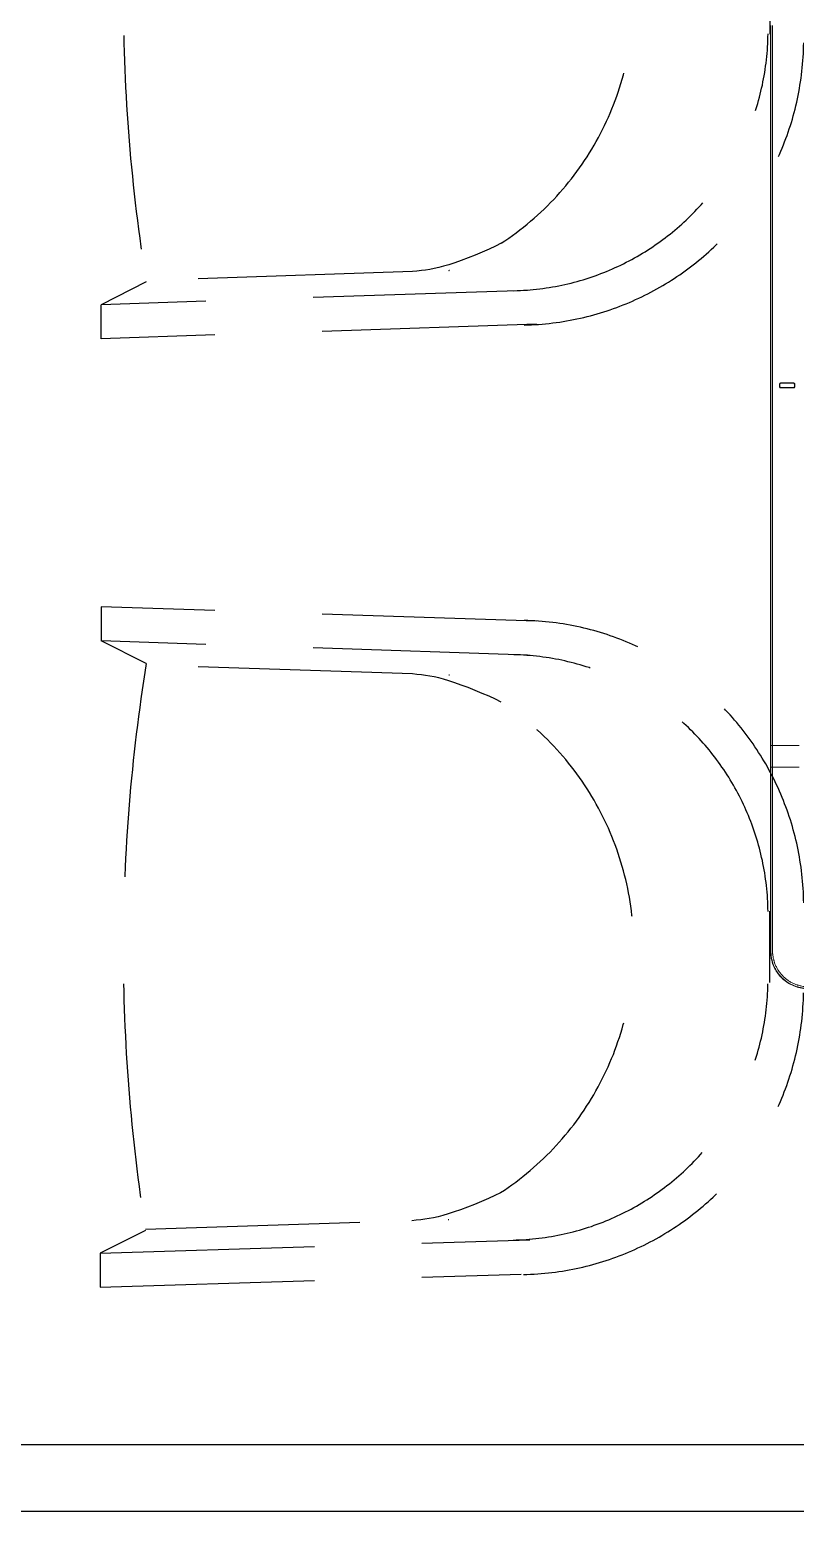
# Model space of a CAD drawing. Header units: inches. Extents: x 405346 to 489838, y -25612 to 14934.
# Drawn here: x 466241 to 466813, y 3481 to 4587 of the extents above; entities that cross this region are included whole.
import ezdxf

# ---------------------------------------------------------------- set-up
doc = ezdxf.new("R2010")
doc.units = ezdxf.units.IN
doc.header["$LTSCALE"] = 200
doc.header["$MEASUREMENT"] = 0
doc.linetypes.add('DH-HID2', pattern=[1.2, 0.8, -0.4])
doc.layers.add('FU-FURM', color=251, linetype='DH-HID2')
doc.layers.add('RC-LIGHT', color=7, linetype='Continuous')
doc.layers.add('SS-EQ', color=2, linetype='Continuous', lineweight=20)

# ---------------------------------------------------------------- blocks, each defined once
blk = doc.blocks.new('FLLLL')
at = {"layer": 'FU-FURM'}
for p, q in [((466840.9, 4039.9), (466840.9, 3986.8)), ((466631.5, 3826.3), (466626.5, 3824.1)), ((466636.3, 3828.6), (466631.5, 3826.3)), ((466640.5, 3830.8), (466636.3, 3828.6)), ((466601.5, 3814.8), (466597.6, 3813.6)), ((466606, 3816.3), (466601.5, 3814.8)), ((466610.8, 3818), (466606, 3816.3)), ((466615.9, 3819.9), (466610.8, 3818)), ((466621.2, 3822), (466615.9, 3819.9)), ((466626.5, 3824.1), (466621.2, 3822)), ((466574.3, 3809.6), (466375.8, 3803)), ((466577.7, 3810), (466574.3, 3809.6)), ((466581, 3810.4), (466577.7, 3810)), ((466584.2, 3810.8), (466581, 3810.4)), ((466587.3, 3811.3), (466584.2, 3810.8)), ((466590.6, 3811.9), (466587.3, 3811.3)), ((466594, 3812.7), (466590.6, 3811.9)), ((466597.6, 3813.6), (466594, 3812.7)), ((466375.8, 3801.9), (466342, 3784.9)), ((466660.1, 3795.6), (466342, 3784.9)), ((466342, 3759.5), (466342, 3784.9)), ((466666.8, 3770.4), (466342, 3759.5)), ((466666.8, 3548.7), (466342, 3559.5)), ((466342, 3559.5), (466342, 3534.1)), ((466660.1, 3523.5), (466342, 3534.1)), ((466375.8, 3517.2), (466342, 3534.1)), ((466574.3, 3509.4), (466375.8, 3516.1)), ((466577.7, 3509.1), (466574.3, 3509.4)), ((466581, 3508.7), (466577.7, 3509.1)), ((466584.2, 3508.3), (466581, 3508.7)), ((466587.3, 3507.8), (466584.2, 3508.3)), ((466590.6, 3507.2), (466587.3, 3507.8)), ((466594, 3506.4), (466590.6, 3507.2)), ((466597.6, 3505.4), (466594, 3506.4)), ((466601.5, 3504.2), (466597.6, 3505.4)), ((466606, 3502.8), (466601.5, 3504.2)), ((466610.8, 3501.1), (466606, 3502.8)), ((466615.9, 3499.2), (466610.8, 3501.1)), ((466621.2, 3497.1), (466615.9, 3499.2)), ((466626.5, 3494.9), (466621.2, 3497.1)), ((466631.5, 3492.7), (466626.5, 3494.9)), ((466636.3, 3490.5), (466631.5, 3492.7)), ((466640.5, 3488.3), (466636.3, 3490.5)), ((466840.9, 3279.2), (466840.9, 3332.3)), ((466635.8, 3120.1), (466631.1, 3117.9)), ((466640, 3122.3), (466635.8, 3120.1)), ((466605.5, 3107.9), (466601.1, 3106.5)), ((466610.3, 3109.6), (466605.5, 3107.9)), ((466615.5, 3111.5), (466610.3, 3109.6)), ((466620.7, 3113.6), (466615.5, 3111.5)), ((466626, 3115.7), (466620.7, 3113.6)), ((466631.1, 3117.9), (466626, 3115.7)), ((466375.2, 3095.2), (466573.8, 3101.4)), ((466577.2, 3101.7), (466573.8, 3101.4)), ((466580.5, 3102.1), (466577.2, 3101.7)), ((466583.7, 3102.5), (466580.5, 3102.1)), ((466586.8, 3103), (466583.7, 3102.5)), ((466590.1, 3103.6), (466586.8, 3103)), ((466593.5, 3104.4), (466590.1, 3103.6)), ((466597.1, 3105.3), (466593.5, 3104.4)), ((466601.1, 3106.5), (466597.1, 3105.3)), ((466375.3, 3094.1), (466341.4, 3077.2)), ((466341.4, 3077.2), (466662, 3087.2)), ((466341.4, 3077.2), (466341.4, 3051.8)), ((466341.4, 3051.8), (466655.5, 3061.6))]:
    blk.add_line(p, q, dxfattribs=at)
for centre, radius, start, end in [((467689.2, 4015), 1330.6, 170.9232, 189.2189), ((466520.9, 4013.6), 218.5, 303.195, 56.9472), ((466645.4, 3989.6), 194.3, 271.3565, 359.233), ((466652.7, 3983.3), 213.6, 271.3567, 359.233), ((466520.9, 4013.6), 218.5, 291.67, 291.7928), ((466652.7, 3335.8), 213.6, 0.767, 88.6433), ((467689.2, 3304), 1330.6, 170.7811, 189.0768), ((466645.4, 3329.5), 194.3, 0.767, 88.6435), ((466520.9, 3305.5), 218.5, 68.2072, 68.33), ((466520.9, 3305.5), 218.5, 303.0528, 56.805), ((466645.3, 3281.2), 194.3, 271.2146, 359.0908), ((466652.6, 3274.8), 213.6, 271.2145, 359.0908), ((466520.9, 3305.5), 218.5, 291.5278, 291.6506)]:
    blk.add_arc(centre, radius, start, end, dxfattribs=at)
blk = doc.blocks.new('4way무풍')
at = {"layer": 'SS-EQ'}
for p, q in [((-443.5, 1), (-443.5, -1)), ((-443.5, -0.9), (-443.5, 0.9)), ((-443.3, 0.9), (-443.5, 0.9)), ((-443.3, 0.9), (-443.3, -0.9)), ((-432.2, 0.9), (-432.5, 0.9)), ((-432.5, -0.9), (-432.5, 0.9)), ((-432.2, 0.9), (-432.2, -0.9)), ((-432.2, -0.9), (-432.2, 0.9)), ((-443.3, -0.9), (-443.5, -0.9)), ((-432.2, -0.9), (-432.5, -0.9)), ((-450.2, -266.8), (-450.2, -268.7))]:
    blk.add_line(p, q, dxfattribs=at)
for centre, major_axis, ratio, start_param, end_param in [((-442.5, 1.6), (0, -0.284), 0.291585, 3.232872, 4.712388), ((-433.1, 1.6), (0, 0.284), 0.286394, 0.091092, 1.570794), ((-442.5, -1.6), (0, 0.284), 0.291585, 1.570797, 3.050313), ((-433.1, -1.6), (0, -0.284), 0.286394, 4.712391, 6.192093)]:
    blk.add_ellipse(centre, major_axis=major_axis, ratio=ratio, start_param=start_param, end_param=end_param, dxfattribs=at)
for points, degree in [([(-450.2, 266.5), (-450.2, -266.5)], 1), ([(-450, -268.7), (-450, 268.7)], 1), ([(-448.7, 268.7), (-448.7, -268.7)], 1), ([(-442.6, 1.9), (-442.6, 1.9), (-442.6, 1.9), (-442.5, 1.9)], 3), ([(-433.1, 1.9), (-436.3, 1.9), (-439.4, 1.9), (-442.6, 1.9)], 3), ([(-433.2, 1.6), (-436.3, 1.6), (-439.5, 1.6), (-442.6, 1.6)], 3), ([(-442.5, 1.9), (-439.4, 1.9), (-436.3, 1.9), (-433.1, 1.9)], 3), ([(-433.1, 1.9), (-433.1, 1.9), (-433.1, 1.9), (-433.1, 1.9)], 3), ([(-442.6, -1.6), (-439.5, -1.6), (-436.3, -1.6), (-433.2, -1.6)], 3), ([(-442.5, -1.9), (-442.6, -1.9), (-442.6, -1.9), (-442.6, -1.9)], 3), ([(-442.6, -1.9), (-439.4, -1.9), (-436.3, -1.9), (-433.1, -1.9)], 3), ([(-433.1, -1.9), (-436.3, -1.9), (-439.4, -1.9), (-442.5, -1.9)], 3), ([(-433.1, -1.9), (-433.1, -1.9), (-433.1, -1.9), (-433.1, -1.9)], 3), ([(-450.2, -266.5), (-450.2, -266.8)], 1), ([(-450.2, -268.7), (-450.2, -284.8)], 1), ([(-450, -268.7), (-450.2, -268.7)], 1), ([(-450, -268.7), (-450, -284.8)], 1), ([(-448.7, -268.7), (-448.7, -284.8)], 1), ([(-450, -284.8), (-450.2, -284.8)], 1)]:
    blk.add_open_spline(points, degree=degree, dxfattribs=at)
for points, knots in [([(-442.5, 1.9), (-442.6, 1.9), (-442.7, 1.9), (-442.8, 1.8), (-442.8, 1.8), (-442.8, 1.8), (-442.8, 1.8), (-442.9, 1.8), (-442.9, 1.8), (-443, 1.8), (-443, 1.7), (-443.1, 1.7), (-443.1, 1.7), (-443.2, 1.6), (-443.2, 1.6), (-443.3, 1.6), (-443.3, 1.5), (-443.3, 1.4), (-443.4, 1.4), (-443.4, 1.4), (-443.4, 1.4), (-443.4, 1.3), (-443.4, 1.3), (-443.4, 1.2), (-443.5, 1.2), (-443.5, 1.1), (-443.5, 1.1), (-443.5, 1), (-443.5, 1), (-443.5, 0.9)], [0, 0, 0, 0, 0.125, 0.125, 0.1875, 0.1875, 0.21875, 0.21875, 0.25, 0.25, 0.375, 0.375, 0.4375, 0.4375, 0.5, 0.5, 0.625, 0.625, 0.6875, 0.6875, 0.71875, 0.71875, 0.75, 0.75, 0.875, 0.875, 0.9375, 0.9375, 1, 1, 1, 1]), ([(-442.6, 1.9), (-442.6, 1.9), (-442.7, 1.9), (-442.8, 1.9), (-442.8, 1.8), (-442.8, 1.8), (-442.9, 1.8), (-442.9, 1.8), (-442.9, 1.8), (-443, 1.8), (-443, 1.8), (-443.1, 1.7), (-443.1, 1.7), (-443.2, 1.7), (-443.2, 1.7), (-443.2, 1.6), (-443.2, 1.6), (-443.3, 1.6), (-443.3, 1.5), (-443.4, 1.5), (-443.4, 1.4), (-443.4, 1.4), (-443.4, 1.4), (-443.4, 1.4), (-443.4, 1.3), (-443.5, 1.3), (-443.5, 1.2), (-443.5, 1.1), (-443.5, 1.1), (-443.5, 1), (-443.5, 1), (-443.5, 1)], [0, 0, 0, 0, 0.125, 0.125, 0.1875, 0.1875, 0.21875, 0.21875, 0.25, 0.25, 0.375, 0.375, 0.4375, 0.4375, 0.46875, 0.46875, 0.5, 0.5, 0.625, 0.625, 0.6875, 0.6875, 0.71875, 0.71875, 0.75, 0.75, 0.875, 0.875, 0.9375, 0.9375, 1, 1, 1, 1]), ([(-443.5, 0.9), (-443.5, 0.9), (-443.5, 1), (-443.5, 1), (-443.5, 1), (-443.5, 1)], [0, 0, 0, 0, 0.885911, 0.885911, 1, 1, 1, 1]), ([(-442.6, 1.6), (-442.7, 1.6), (-442.7, 1.6), (-442.8, 1.6), (-442.8, 1.6), (-442.8, 1.6), (-442.9, 1.5), (-442.9, 1.5), (-442.9, 1.5), (-442.9, 1.5), (-443, 1.5), (-443, 1.5), (-443.1, 1.4), (-443.1, 1.4), (-443.1, 1.4), (-443.1, 1.4), (-443.1, 1.3), (-443.2, 1.3), (-443.2, 1.3), (-443.2, 1.2), (-443.2, 1.2), (-443.2, 1.2), (-443.2, 1.2), (-443.3, 1.2), (-443.3, 1.1), (-443.3, 1.1), (-443.3, 1), (-443.3, 1), (-443.3, 1), (-443.3, 0.9)], [0, 0, 0, 0, 0.125, 0.125, 0.1875, 0.21875, 0.21875, 0.25, 0.25, 0.375, 0.375, 0.4375, 0.46875, 0.46875, 0.5, 0.5, 0.625, 0.625, 0.6875, 0.6875, 0.71875, 0.71875, 0.75, 0.75, 0.875, 0.875, 0.9375, 0.9375, 1, 1, 1, 1]), ([(-432.5, 0.9), (-432.5, 1), (-432.5, 1), (-432.6, 1.1), (-432.6, 1.1), (-432.6, 1.1), (-432.6, 1.1), (-432.6, 1.1), (-432.6, 1.2), (-432.6, 1.2), (-432.6, 1.2), (-432.7, 1.3), (-432.7, 1.3), (-432.7, 1.3), (-432.7, 1.3), (-432.7, 1.4), (-432.7, 1.4), (-432.8, 1.4), (-432.8, 1.4), (-432.8, 1.5), (-432.8, 1.5), (-432.9, 1.5), (-432.9, 1.5), (-432.9, 1.5), (-432.9, 1.5), (-433, 1.5), (-433, 1.6), (-433, 1.6), (-433.1, 1.6), (-433.2, 1.6), (-433.2, 1.6)], [0, 0, 0, 0, 0.125, 0.125, 0.1875, 0.1875, 0.21875, 0.21875, 0.25, 0.25, 0.375, 0.375, 0.40625, 0.40625, 0.4375, 0.4375, 0.5, 0.5, 0.625, 0.625, 0.65625, 0.65625, 0.6875, 0.6875, 0.75, 0.8125, 0.8125, 0.875, 0.875, 1, 1, 1, 1]), ([(-432.2, 0.9), (-432.2, 1), (-432.2, 1), (-432.2, 1.1), (-432.2, 1.2), (-432.2, 1.2), (-432.2, 1.2), (-432.2, 1.2), (-432.2, 1.3), (-432.3, 1.3), (-432.3, 1.4), (-432.3, 1.5), (-432.4, 1.5), (-432.4, 1.5), (-432.4, 1.5), (-432.4, 1.5), (-432.4, 1.6), (-432.5, 1.6), (-432.5, 1.7), (-432.6, 1.7), (-432.6, 1.7), (-432.6, 1.7), (-432.7, 1.8), (-432.8, 1.8), (-432.8, 1.8), (-432.9, 1.8), (-432.9, 1.8), (-432.9, 1.8), (-432.9, 1.8), (-433, 1.9), (-433.1, 1.9), (-433.1, 1.9)], [0, 0, 0, 0, 0.125, 0.125, 0.1875, 0.1875, 0.21875, 0.21875, 0.25, 0.25, 0.375, 0.375, 0.40625, 0.40625, 0.4375, 0.4375, 0.5, 0.5, 0.625, 0.625, 0.65625, 0.65625, 0.6875, 0.75, 0.8125, 0.8125, 0.84375, 0.84375, 0.875, 0.875, 1, 1, 1, 1]), ([(-432.2, 0.9), (-432.2, 1), (-432.2, 1), (-432.2, 1.1), (-432.2, 1.2), (-432.2, 1.2), (-432.2, 1.2), (-432.2, 1.3), (-432.2, 1.3), (-432.3, 1.3), (-432.3, 1.4), (-432.3, 1.5), (-432.3, 1.5), (-432.4, 1.5), (-432.4, 1.5), (-432.4, 1.5), (-432.4, 1.6), (-432.5, 1.6), (-432.5, 1.7), (-432.6, 1.7), (-432.6, 1.7), (-432.6, 1.7), (-432.7, 1.8), (-432.8, 1.8), (-432.8, 1.8), (-432.9, 1.8), (-432.9, 1.8), (-432.9, 1.9), (-432.9, 1.9), (-433, 1.9), (-433, 1.9), (-433.1, 1.9)], [0, 0, 0, 0, 0.125, 0.125, 0.1875, 0.1875, 0.21875, 0.21875, 0.25, 0.25, 0.375, 0.375, 0.40625, 0.40625, 0.4375, 0.4375, 0.5, 0.5, 0.625, 0.625, 0.65625, 0.65625, 0.6875, 0.75, 0.8125, 0.8125, 0.84375, 0.84375, 0.875, 0.875, 1, 1, 1, 1]), ([(-432.2, 0.9), (-432.2, 0.9), (-432.2, 0.9), (-432.2, 0.9), (-432.2, 0.9), (-432.2, 0.9)], [0, 0, 0, 0, 0.279967, 0.279967, 1, 1, 1, 1]), ([(-443.5, -1), (-443.5, -1), (-443.5, -1), (-443.5, -1), (-443.5, -0.9), (-443.5, -0.9)], [0, 0, 0, 0, 0.114089, 0.114089, 1, 1, 1, 1]), ([(-443.5, -0.9), (-443.5, -1), (-443.5, -1.1), (-443.5, -1.2), (-443.5, -1.2), (-443.4, -1.2), (-443.4, -1.2), (-443.4, -1.3), (-443.4, -1.3), (-443.4, -1.4), (-443.4, -1.4), (-443.3, -1.5), (-443.3, -1.5), (-443.3, -1.5), (-443.3, -1.5), (-443.2, -1.6), (-443.2, -1.6), (-443.1, -1.7), (-443.1, -1.7), (-443.1, -1.7), (-443.1, -1.7), (-443, -1.7), (-443, -1.8), (-442.9, -1.8), (-442.8, -1.8), (-442.8, -1.8), (-442.8, -1.8), (-442.7, -1.9), (-442.6, -1.9), (-442.5, -1.9)], [0, 0, 0, 0, 0.125, 0.125, 0.1875, 0.1875, 0.21875, 0.21875, 0.25, 0.25, 0.375, 0.375, 0.40625, 0.40625, 0.4375, 0.5, 0.5625, 0.5625, 0.59375, 0.59375, 0.625, 0.625, 0.75, 0.75, 0.8125, 0.8125, 0.875, 0.875, 1, 1, 1, 1]), ([(-443.5, -1), (-443.5, -1), (-443.5, -1.1), (-443.5, -1.2), (-443.5, -1.2), (-443.5, -1.3), (-443.5, -1.3), (-443.4, -1.3), (-443.4, -1.3), (-443.4, -1.4), (-443.4, -1.4), (-443.3, -1.5), (-443.3, -1.5), (-443.3, -1.5), (-443.3, -1.6), (-443.2, -1.6), (-443.2, -1.7), (-443.1, -1.7), (-443.1, -1.7), (-443, -1.8), (-443, -1.8), (-442.9, -1.8), (-442.9, -1.8), (-442.8, -1.9), (-442.8, -1.9), (-442.7, -1.9), (-442.6, -1.9), (-442.6, -1.9)], [0, 0, 0, 0, 0.125, 0.125, 0.1875, 0.1875, 0.21875, 0.21875, 0.25, 0.25, 0.375, 0.375, 0.40625, 0.40625, 0.4375, 0.5, 0.5625, 0.5625, 0.625, 0.625, 0.75, 0.75, 0.8125, 0.8125, 0.875, 0.875, 1, 1, 1, 1]), ([(-443.3, -0.9), (-443.3, -1), (-443.3, -1), (-443.3, -1.1), (-443.3, -1.1), (-443.3, -1.1), (-443.2, -1.2), (-443.2, -1.2), (-443.2, -1.2), (-443.2, -1.2), (-443.2, -1.3), (-443.2, -1.3), (-443.2, -1.3), (-443.1, -1.3), (-443.1, -1.4), (-443.1, -1.4), (-443.1, -1.4), (-443.1, -1.4), (-443, -1.5), (-443, -1.5), (-442.9, -1.5), (-442.9, -1.5), (-442.9, -1.5), (-442.8, -1.6), (-442.8, -1.6), (-442.8, -1.6), (-442.7, -1.6), (-442.7, -1.6), (-442.6, -1.6)], [0, 0, 0, 0, 0.125, 0.125, 0.1875, 0.1875, 0.21875, 0.21875, 0.25, 0.25, 0.375, 0.375, 0.40625, 0.40625, 0.4375, 0.4375, 0.5, 0.5625, 0.5625, 0.625, 0.625, 0.75, 0.75, 0.8125, 0.8125, 0.875, 0.875, 1, 1, 1, 1]), ([(-433.2, -1.6), (-433.2, -1.6), (-433.1, -1.6), (-433, -1.6), (-433, -1.6), (-433, -1.5), (-433, -1.5), (-432.9, -1.5), (-432.9, -1.5), (-432.8, -1.5), (-432.8, -1.4), (-432.8, -1.4), (-432.7, -1.4), (-432.7, -1.4), (-432.7, -1.3), (-432.6, -1.3), (-432.6, -1.2), (-432.6, -1.2), (-432.6, -1.2), (-432.6, -1.1), (-432.6, -1.1), (-432.5, -1), (-432.5, -1), (-432.5, -0.9)], [0, 0, 0, 0, 0.125, 0.125, 0.1875, 0.1875, 0.25, 0.25, 0.375, 0.375, 0.4375, 0.4375, 0.5, 0.5, 0.625, 0.625, 0.6875, 0.6875, 0.75, 0.75, 0.875, 0.875, 1, 1, 1, 1]), ([(-432.2, -0.9), (-432.2, -1), (-432.2, -1), (-432.2, -1.1), (-432.2, -1.2), (-432.2, -1.2), (-432.2, -1.3), (-432.3, -1.3), (-432.3, -1.4), (-432.3, -1.4), (-432.4, -1.5), (-432.4, -1.5), (-432.5, -1.6), (-432.5, -1.6), (-432.5, -1.7), (-432.6, -1.7), (-432.6, -1.7), (-432.7, -1.8), (-432.8, -1.8), (-432.8, -1.8), (-432.9, -1.8), (-432.9, -1.8), (-433, -1.9), (-433.1, -1.9), (-433.1, -1.9)], [0, 0, 0, 0, 0.125, 0.125, 0.1875, 0.1875, 0.25, 0.3125, 0.3125, 0.375, 0.375, 0.5, 0.5, 0.5625, 0.5625, 0.625, 0.625, 0.75, 0.75, 0.8125, 0.8125, 0.875, 0.875, 1, 1, 1, 1]), ([(-433.1, -1.9), (-433, -1.9), (-433, -1.9), (-432.9, -1.9), (-432.9, -1.8), (-432.8, -1.8), (-432.8, -1.8), (-432.7, -1.8), (-432.6, -1.8), (-432.6, -1.7), (-432.5, -1.7), (-432.5, -1.6), (-432.5, -1.6), (-432.4, -1.6), (-432.4, -1.5), (-432.3, -1.4), (-432.3, -1.4), (-432.3, -1.3), (-432.2, -1.3), (-432.2, -1.2), (-432.2, -1.2), (-432.2, -1.1), (-432.2, -1), (-432.2, -1), (-432.2, -0.9)], [0, 0, 0, 0, 0.125, 0.125, 0.1875, 0.1875, 0.25, 0.25, 0.375, 0.375, 0.4375, 0.4375, 0.5, 0.5, 0.625, 0.625, 0.6875, 0.6875, 0.75, 0.8125, 0.8125, 0.875, 0.875, 1, 1, 1, 1]), ([(-432.2, -0.9), (-432.2, -0.9), (-432.2, -0.9), (-432.2, -0.9), (-432.2, -0.9), (-432.2, -0.9)], [0, 0, 0, 0, 0.720033, 0.720033, 1, 1, 1, 1]), ([(-448.7, -268.7), (-448.7, -268.7), (-448.7, -268.7), (-448.8, -268.7), (-448.9, -268.7), (-449.3, -268.7), (-449.6, -268.7), (-449.9, -268.7), (-450, -268.7), (-450, -268.7), (-450, -268.7)], [0, 0, 0, 0, 0.000017, 0.000017, 0.125226, 0.250426, 0.500066, 0.749706, 0.874916, 1, 1, 1, 1]), ([(-428.8, -268.7), (-428.8, -268.7), (-428.8, -268.7), (-435.4, -268.7), (-442, -268.7), (-448.7, -268.7)], [0, 0, 0, 0, 0.000058, 0.000058, 1, 1, 1, 1]), ([(-450.2, -284.8), (-450.2, -311.3), (-450.2, -337.8), (-450.2, -377.6), (-450.2, -390.9), (-450.2, -407.4), (-450.2, -410.7), (-450.2, -415.7), (-450.2, -417.4), (-450.2, -419.9), (-450.2, -420.7), (-450.2, -422.4), (-450.2, -423.2), (-450.1, -425.7), (-449.8, -427.4), (-449, -430.6), (-448.5, -432.2), (-447.4, -434.5), (-447.1, -435.2), (-446.2, -436.7), (-445.8, -437.4), (-444.4, -439.4), (-443.3, -440.7), (-441, -443.1), (-439.7, -444.2), (-437, -446.1), (-435.5, -446.9), (-432.5, -448.3), (-430.9, -448.9), (-427.7, -449.7), (-426, -450), (-423.5, -450.2), (-422.7, -450.2), (-421, -450.2), (-420.2, -450.2), (-417.7, -450.2), (-416, -450.2), (-411, -450.2), (-407.7, -450.2), (-391.1, -450.2), (-377.8, -450.2), (-337.9, -450.2), (-311.4, -450.2), (-284.8, -450.2)], [0, 0, 0, 0, 0.25, 0.25, 0.375, 0.375, 0.40625, 0.40625, 0.421875, 0.421875, 0.429687, 0.429687, 0.4375, 0.4375, 0.453125, 0.453125, 0.46875, 0.46875, 0.476562, 0.476562, 0.484375, 0.484375, 0.5, 0.5, 0.515625, 0.515625, 0.53125, 0.53125, 0.546875, 0.546875, 0.5625, 0.5625, 0.570312, 0.570312, 0.578125, 0.578125, 0.59375, 0.59375, 0.625, 0.625, 0.75, 0.75, 1, 1, 1, 1]), ([(-448.7, -284.8), (-448.8, -284.8), (-448.8, -284.8), (-449, -284.8), (-449.1, -284.8), (-449.3, -284.8), (-449.3, -284.8), (-449.5, -284.8), (-449.6, -284.8), (-449.7, -284.8), (-449.7, -284.8), (-449.8, -284.8), (-449.9, -284.8), (-449.9, -284.8), (-450, -284.8), (-450, -284.8), (-450, -284.8), (-450, -284.8)], [0, 0, 0, 0, 0.125, 0.125, 0.25, 0.25, 0.375, 0.375, 0.5, 0.5, 0.625, 0.625, 0.75, 0.75, 0.875, 0.875, 1, 1, 1, 1]), ([(-284.8, -450), (-298, -450), (-311.1, -450), (-337.5, -450), (-350.6, -450), (-377, -450), (-390.2, -450), (-405, -450), (-406.6, -450), (-409.1, -450), (-409.9, -450), (-411.6, -450), (-412.4, -450), (-414.8, -450), (-416.5, -450), (-418.6, -450), (-419, -450), (-419.8, -450), (-420.2, -450), (-420.8, -450), (-421, -450), (-421.4, -450), (-421.6, -450), (-421.9, -450), (-422, -450), (-422.3, -450), (-422.6, -450), (-422.9, -450), (-423.5, -450), (-423.9, -450), (-424.5, -449.9), (-424.7, -449.9), (-425.1, -449.8), (-425.3, -449.8), (-426.4, -449.7), (-427.2, -449.6), (-428.4, -449.3), (-428.8, -449.2), (-429.4, -449), (-429.6, -449), (-429.9, -448.9), (-430.1, -448.9), (-430.2, -448.8), (-430.3, -448.8), (-430.4, -448.8), (-431.2, -448.5), (-432.1, -448.2), (-433.2, -447.7), (-433.6, -447.6), (-434.4, -447.2), (-434.8, -447), (-435.9, -446.4), (-436.6, -446), (-437.7, -445.3), (-438, -445.1), (-438.5, -444.8), (-438.5, -444.7), (-438.7, -444.6), (-439, -444.4), (-439.2, -444.2), (-440.1, -443.5), (-440.7, -443), (-441.6, -442.1), (-441.9, -441.8), (-442.5, -441.2), (-442.8, -440.9), (-443.6, -439.9), (-444.2, -439.3), (-444.8, -438.4), (-444.9, -438.2), (-445.1, -438), (-445.1, -437.9), (-445.3, -437.7), (-445.6, -437.3), (-445.8, -436.8), (-446.5, -435.7), (-446.9, -435), (-447.4, -433.9), (-447.6, -433.5), (-448, -432.7), (-448.1, -432.3), (-448.5, -431.1), (-448.8, -430.3), (-449.1, -429.3), (-449.1, -429.1), (-449.2, -428.7), (-449.3, -428.5), (-449.4, -427.8), (-449.5, -427.4), (-449.7, -426.6), (-449.8, -425.8), (-449.9, -424.9), (-449.9, -424.4), (-449.9, -424.3), (-449.9, -424.1), (-449.9, -424), (-450, -423.7), (-450, -423.5), (-450, -422.9), (-450, -422.5), (-450, -421.9), (-450, -421.8), (-450, -421.6), (-450, -421.5), (-450, -421.2), (-450, -421), (-450, -420.4), (-450, -420), (-450, -419.1), (-450, -418.7), (-450, -417.9), (-450, -416.6), (-450, -415.4), (-450, -413.7), (-450, -412.9), (-450, -411.2), (-450, -410.4), (-450, -407.9), (-450, -406.2), (-450, -391.3), (-450, -378), (-450, -351.3), (-450, -338), (-450, -311.4), (-450, -298.1), (-450, -284.8)], [0, 0, 0, 0, 0.125, 0.125, 0.25, 0.25, 0.375, 0.375, 0.390625, 0.390625, 0.398438, 0.398438, 0.40625, 0.40625, 0.421875, 0.421875, 0.425781, 0.425781, 0.429688, 0.429688, 0.431641, 0.431641, 0.433594, 0.433594, 0.43457, 0.43457, 0.435547, 0.4375, 0.4375, 0.441406, 0.441406, 0.443359, 0.443359, 0.445313, 0.445313, 0.453125, 0.453125, 0.457031, 0.457031, 0.458984, 0.458984, 0.459961, 0.459961, 0.460449, 0.460449, 0.460938, 0.46875, 0.46875, 0.472656, 0.472656, 0.476563, 0.476563, 0.484375, 0.484375, 0.488281, 0.488281, 0.489258, 0.489258, 0.490234, 0.492188, 0.492188, 0.5, 0.5, 0.503906, 0.503906, 0.507813, 0.507813, 0.515625, 0.515625, 0.517578, 0.517578, 0.518555, 0.518555, 0.519531, 0.523438, 0.523438, 0.53125, 0.53125, 0.535156, 0.535156, 0.539063, 0.539063, 0.546875, 0.546875, 0.548828, 0.548828, 0.550781, 0.550781, 0.554688, 0.554688, 0.558594, 0.5625, 0.5625, 0.563477, 0.563477, 0.564453, 0.564453, 0.566406, 0.566406, 0.570313, 0.570313, 0.571289, 0.571289, 0.572266, 0.572266, 0.574219, 0.574219, 0.578125, 0.578125, 0.582031, 0.582031, 0.585938, 0.59375, 0.59375, 0.601563, 0.601563, 0.609375, 0.609375, 0.625, 0.625, 0.75, 0.75, 0.875, 0.875, 1, 1, 1, 1]), ([(-284.8, -448.7), (-297.9, -448.7), (-310.9, -448.7), (-337.1, -448.7), (-350.2, -448.7), (-376.3, -448.7), (-389.4, -448.7), (-404.1, -448.8), (-405.8, -448.8), (-408.2, -448.8), (-409, -448.8), (-410.3, -448.8), (-410.7, -448.8), (-411.5, -448.8), (-411.9, -448.8), (-413.9, -448.8), (-415.6, -448.8), (-417.6, -448.8), (-418, -448.8), (-418.9, -448.8), (-419.3, -448.8), (-419.9, -448.8), (-420.2, -448.8), (-420.5, -448.8), (-420.7, -448.8), (-420.8, -448.8), (-420.9, -448.8), (-421, -448.8), (-421.1, -448.8), (-421.2, -448.8), (-421.3, -448.8), (-421.3, -448.8), (-421.4, -448.8), (-421.6, -448.8), (-421.7, -448.8), (-421.9, -448.8), (-422, -448.8), (-422.5, -448.7), (-422.9, -448.7), (-423.6, -448.7), (-423.8, -448.7), (-424.1, -448.7), (-424.2, -448.7), (-424.4, -448.6), (-424.5, -448.6), (-425.4, -448.5), (-426.2, -448.4), (-427.4, -448.2), (-427.8, -448.1), (-428.6, -447.9), (-429.1, -447.8), (-429.6, -447.6), (-429.7, -447.6), (-429.8, -447.6), (-429.9, -447.5), (-430, -447.5), (-430.2, -447.4), (-430.5, -447.4), (-431.1, -447.1), (-431.5, -447), (-432.2, -446.7), (-432.6, -446.5), (-433.4, -446.2), (-433.8, -446), (-434.9, -445.4), (-435.6, -445), (-436.7, -444.3), (-437, -444.1), (-437.5, -443.8), (-437.6, -443.7), (-437.7, -443.6), (-437.8, -443.5), (-438.1, -443.4), (-438.2, -443.2), (-439.1, -442.6), (-439.7, -442), (-440.6, -441.2), (-440.9, -440.9), (-441.5, -440.3), (-441.8, -440), (-442.6, -439), (-443.2, -438.3), (-443.8, -437.5), (-443.9, -437.3), (-444, -437.2), (-444.1, -437), (-444.3, -436.8), (-444.6, -436.3), (-444.8, -435.9), (-445.3, -435.2), (-445.5, -434.8), (-445.8, -434.1), (-446, -433.7), (-446.4, -432.9), (-446.6, -432.6), (-446.9, -431.8), (-447.2, -431), (-447.5, -430), (-447.7, -429.4), (-447.8, -429.1), (-447.8, -429), (-447.9, -428.8), (-447.9, -428.7), (-448, -428.2), (-448.1, -427.8), (-448.3, -426.9), (-448.3, -426.5), (-448.5, -425.7), (-448.5, -425.3), (-448.6, -424.7), (-448.6, -424.4), (-448.7, -424.1), (-448.7, -423.8), (-448.7, -423.7), (-448.7, -423.2), (-448.7, -422.8), (-448.7, -422.3), (-448.7, -422.2), (-448.8, -422), (-448.8, -421.9), (-448.8, -421.7), (-448.8, -421.6), (-448.8, -421.4), (-448.8, -421.4), (-448.8, -421.3), (-448.8, -421.2), (-448.8, -421.1), (-448.8, -421.1), (-448.8, -421), (-448.8, -420.9), (-448.8, -420.8), (-448.8, -420.6), (-448.8, -420.3), (-448.8, -420.1), (-448.8, -419.7), (-448.8, -419.5), (-448.8, -419.1), (-448.8, -418.9), (-448.8, -417.9), (-448.8, -417), (-448.8, -415.4), (-448.8, -414.6), (-448.8, -413.3), (-448.8, -412.9), (-448.8, -412.1), (-448.8, -411.7), (-448.8, -410.8), (-448.8, -410.4), (-448.8, -409.6), (-448.8, -409.2), (-448.8, -407.1), (-448.8, -405.5), (-448.7, -390.6), (-448.7, -377.4), (-448.7, -350.9), (-448.7, -337.7), (-448.7, -311.2), (-448.7, -298), (-448.7, -284.8)], [0, 0, 0, 0, 0.125, 0.125, 0.25, 0.25, 0.375, 0.375, 0.390625, 0.390625, 0.398438, 0.398438, 0.402344, 0.402344, 0.40625, 0.40625, 0.421875, 0.421875, 0.425781, 0.425781, 0.429688, 0.429688, 0.431641, 0.432617, 0.432617, 0.433594, 0.433594, 0.434082, 0.434082, 0.43457, 0.43457, 0.435059, 0.435059, 0.435547, 0.436523, 0.436523, 0.4375, 0.4375, 0.441406, 0.441406, 0.443359, 0.443359, 0.444336, 0.444336, 0.445313, 0.445313, 0.453125, 0.453125, 0.457031, 0.457031, 0.460938, 0.460938, 0.461914, 0.461914, 0.462402, 0.462402, 0.462891, 0.464844, 0.464844, 0.46875, 0.46875, 0.472656, 0.472656, 0.476563, 0.476563, 0.484375, 0.484375, 0.488281, 0.488281, 0.489258, 0.489258, 0.490234, 0.490234, 0.492188, 0.492188, 0.5, 0.5, 0.503906, 0.503906, 0.507813, 0.507813, 0.515625, 0.516602, 0.516602, 0.517578, 0.517578, 0.519531, 0.519531, 0.523438, 0.523438, 0.527344, 0.527344, 0.53125, 0.53125, 0.535156, 0.535156, 0.539063, 0.542969, 0.544922, 0.544922, 0.545898, 0.545898, 0.546875, 0.546875, 0.550781, 0.550781, 0.554688, 0.554688, 0.558594, 0.558594, 0.560547, 0.561523, 0.561523, 0.5625, 0.5625, 0.566406, 0.566406, 0.567383, 0.567383, 0.568359, 0.568359, 0.569336, 0.569336, 0.569824, 0.569824, 0.570313, 0.570313, 0.570801, 0.570801, 0.571289, 0.571289, 0.572266, 0.572266, 0.574219, 0.574219, 0.576172, 0.576172, 0.578125, 0.578125, 0.585938, 0.585938, 0.59375, 0.59375, 0.597656, 0.597656, 0.601563, 0.601563, 0.605469, 0.605469, 0.609375, 0.609375, 0.625, 0.625, 0.75, 0.75, 0.875, 0.875, 1, 1, 1, 1]), ([(-428.8, -284.8), (-431.5, -284.8), (-438.1, -284.8), (-444.7, -284.8), (-448.7, -284.8)], [0, 0, 0, 0, 0.406467, 1, 1, 1, 1])]:
    blk.add_open_spline(points, degree=3, knots=knots, dxfattribs=at)

msp = doc.modelspace()

# ---------------------------------------------------------------- linework, layer by layer
at = {"layer": 'RC-LIGHT'}
msp.add_lwpolyline([(461177, 3531.2), (470494.5, 3531.2), (470494.5, 3481.2), (461177, 3481.2), (461177, 3531.2)], dxfattribs=at)

# ---------------------------------------------------------------- block references
for name, p in [('FLLLL', (-47.5, 596.7)), ('4way무풍', (467244.3, 4321.4))]:
    msp.add_blockref(name, p)

doc.saveas('drawing.dxf')
